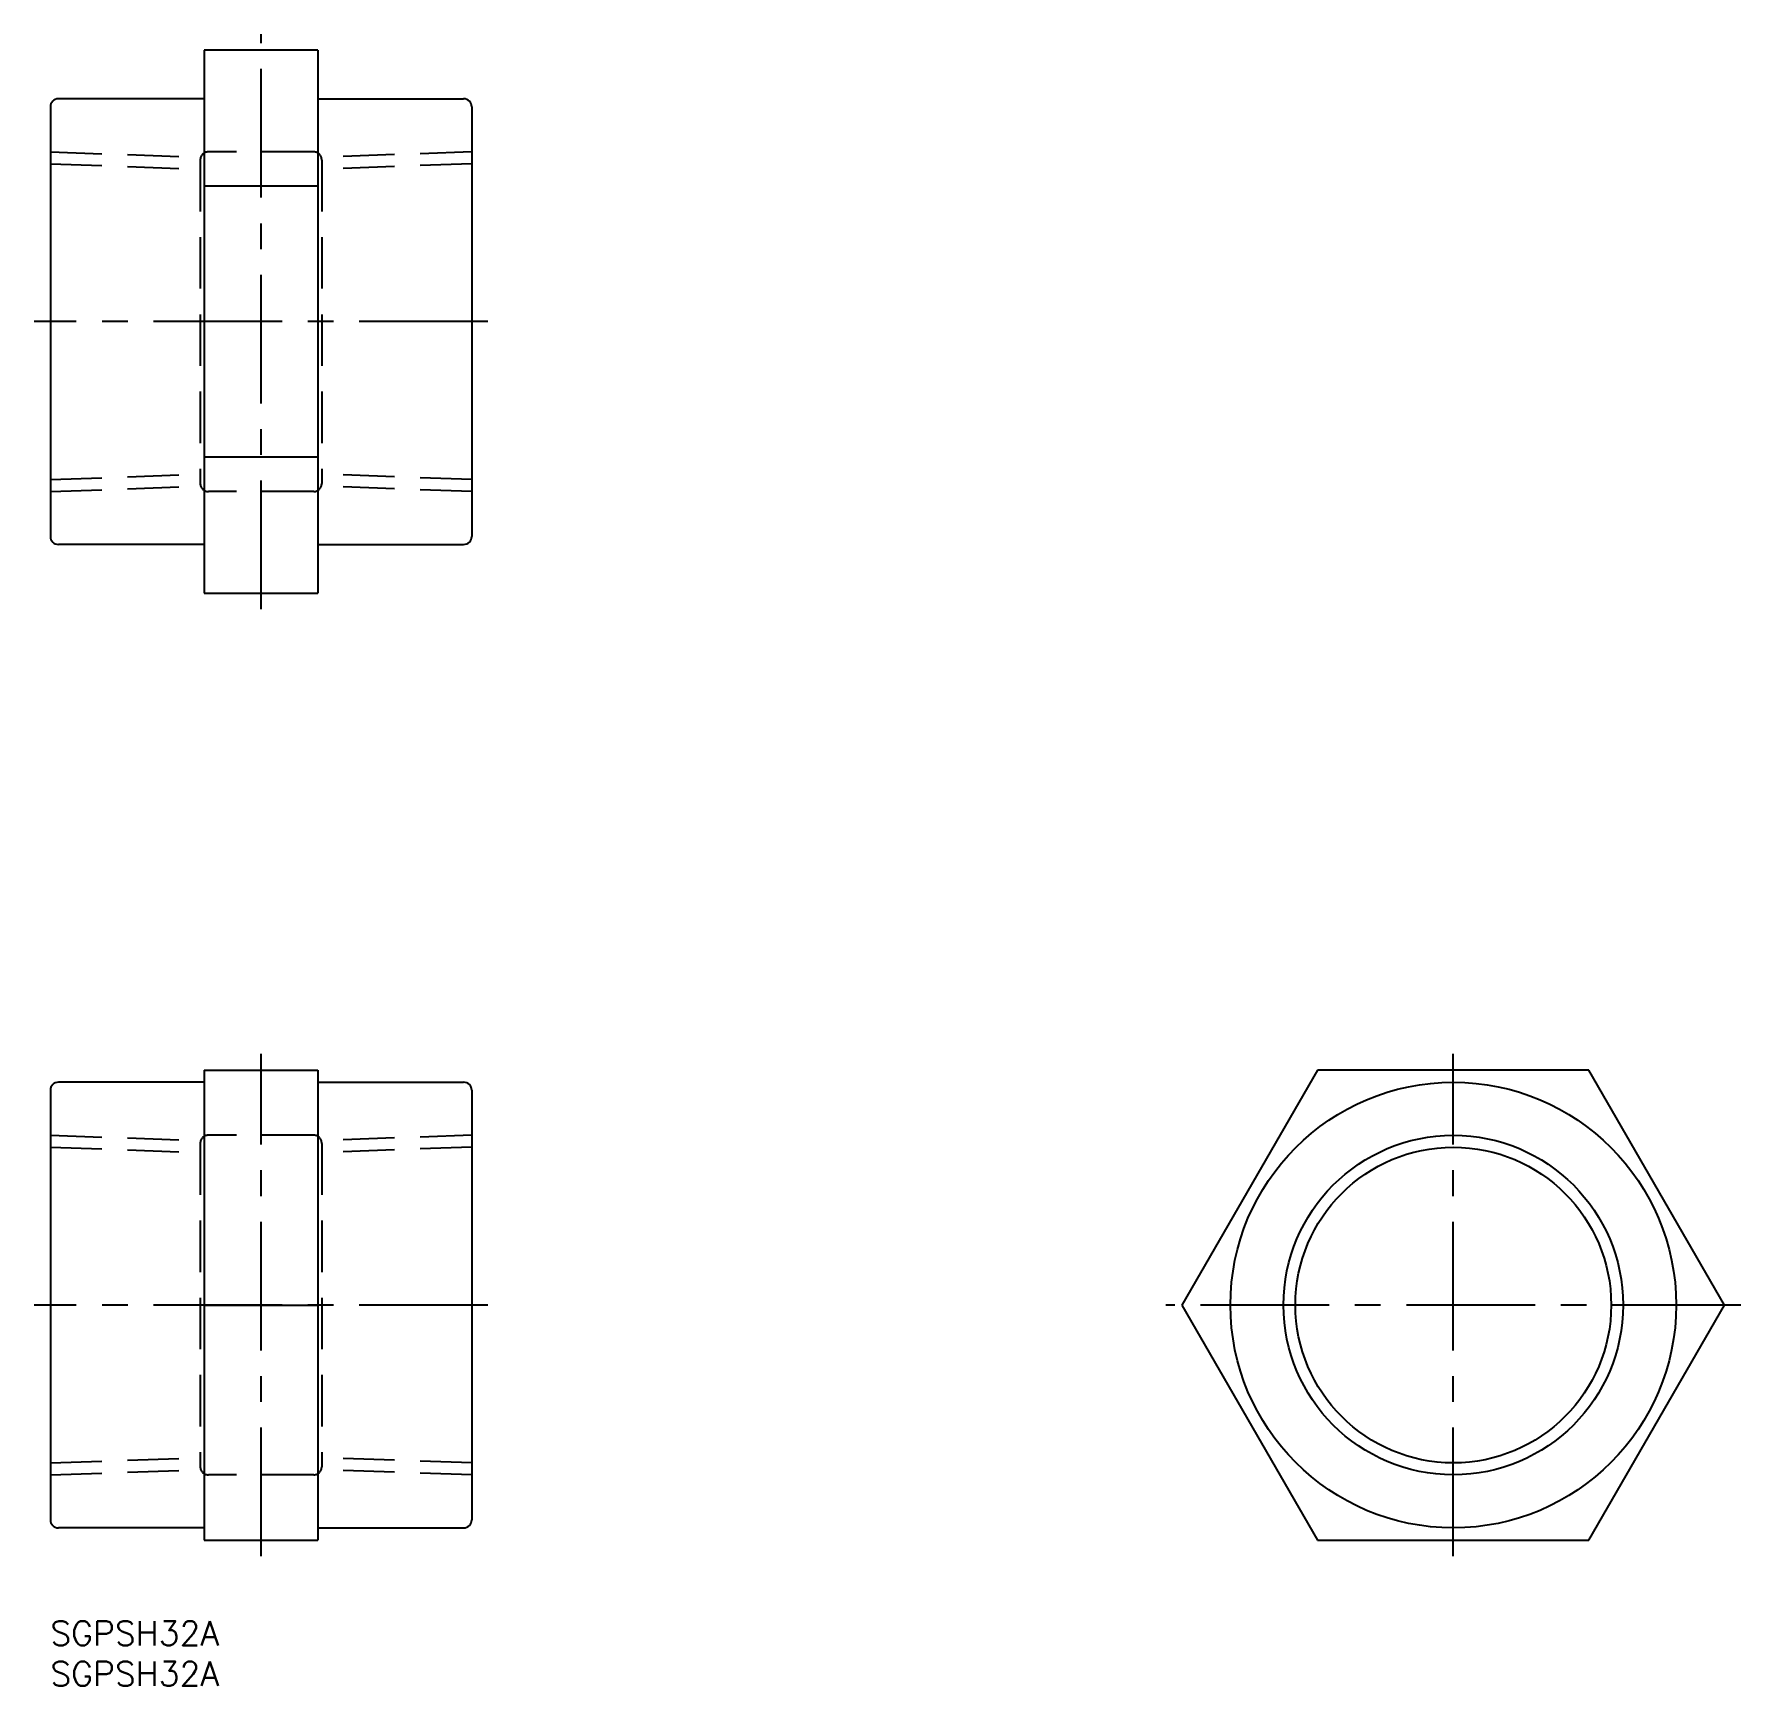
# Model space of a CAD drawing. Extents: x -2 to 209, y -8 to 196.
import ezdxf

# ---------------------------------------------------------------- set-up
doc = ezdxf.new("R2010")
doc.units = 0
doc.header["$LTSCALE"] = 0.5
doc.linetypes.add('CENTER', pattern=[50.8, 31.75, -6.35, 6.35, -6.35])
doc.linetypes.add('DASHED', pattern=[19.05, 12.7, -6.35])
for name, color, linetype in [('MSM_CENTER', 1, 'CENTER'), ('MSM_CONTINUOUS', 7, 'CONTINUOUS'), ('MSM_DASHED', 4, 'DASHED'), ('MSM_NARROW', 5, 'CONTINUOUS'), ('MSM_PART_NUMBER', 7, 'CONTINUOUS')]:
    doc.layers.add(name, color=color, linetype=linetype)
doc.styles.get("Standard").update_dxf_attribs({"font": 'txt.shx', "height": 3, "bigfont": 'bigfont.shx'})

# ---------------------------------------------------------------- blocks, each defined once
blk = doc.blocks.new('*U13')
at = {"layer": 'MSM_PART_NUMBER'}
blk.add_text('SGPSH32A', height=3, dxfattribs=at).set_placement((0, -3))
blk = doc.blocks.new('*U14')
at = {"layer": 'MSM_PART_NUMBER'}
blk.add_text('SGPSH32A', height=3, dxfattribs=at).set_placement((0, -8))

msp = doc.modelspace()

# ---------------------------------------------------------------- linework, layer by layer
at = {"layer": 'MSM_CENTER'}
for p, q in [((26, 124.87), (26, 195.85)), ((54, 160.36), (-2, 160.36)), ((26, 8), (26, 70)), ((173.12, 8), (173.12, 70)), ((54, 39), (-2, 39)), ((208.6, 39), (137.63, 39))]:
    msp.add_line(p, q, dxfattribs=at)
at = {"layer": 'MSM_CONTINUOUS'}
for p, q in [((19, 193.85), (19, 126.87)), ((33, 193.85), (19, 193.85)), ((33, 193.85), (33, 126.87)), ((19, 187.86), (1, 187.86)), ((33, 187.86), (51, 187.86)), ((0, 186.86), (0, 133.86)), ((52, 186.86), (52, 133.86)), ((33, 177.1), (19, 177.1)), ((33, 143.62), (19, 143.62)), ((19, 132.86), (1, 132.86)), ((33, 132.86), (51, 132.86)), ((19, 126.87), (33, 126.87)), ((19, 68), (19, 10)), ((19, 68), (33, 68)), ((33, 68), (33, 10)), ((156.37, 68), (139.63, 39)), ((189.86, 68), (156.37, 68)), ((206.6, 39), (189.86, 68)), ((0, 65.5), (0, 12.5)), ((19, 66.5), (1, 66.5)), ((33, 66.5), (51, 66.5)), ((52, 65.5), (52, 12.5)), ((19, 39), (33, 39)), ((139.63, 39), (156.37, 10)), ((189.86, 10), (206.6, 39)), ((19, 11.5), (1, 11.5)), ((33, 11.5), (51, 11.5)), ((19, 10), (33, 10)), ((156.37, 10), (189.86, 10))]:
    msp.add_line(p, q, dxfattribs=at)
for radius in [27.5, 19.48]:
    msp.add_circle((173.12, 39), radius, dxfattribs=at)
for centre, start, end in [((1, 186.86), 90, 180), ((51, 186.86), 0, 90), ((1, 133.86), 180, 270), ((51, 133.86), 270, 0), ((1, 65.5), 90, 180), ((51, 65.5), 0, 90), ((1, 12.5), 180, 270), ((51, 12.5), 270, 0)]:
    msp.add_arc(centre, 1, start, end, dxfattribs=at)
at = {"layer": 'MSM_DASHED'}
for p, q in [((0, 181.31), (18.56, 180.67)), ((32.5, 181.31), (19.5, 181.31)), ((52, 181.31), (33.44, 180.67)), ((0, 179.84), (18.5, 179.19)), ((18.5, 180.31), (18.5, 140.4)), ((33.5, 180.31), (33.5, 140.4)), ((52, 179.84), (33.5, 179.19)), ((0, 140.88), (18.5, 141.53)), ((52, 140.88), (33.5, 141.53)), ((0, 139.4), (18.56, 140.05)), ((32.5, 139.4), (19.5, 139.4)), ((52, 139.4), (33.44, 140.05)), ((0, 59.95), (18.56, 59.31)), ((32.5, 59.95), (19.5, 59.95)), ((52, 59.95), (33.44, 59.31)), ((0, 58.48), (18.5, 57.83)), ((18.5, 58.95), (18.5, 19.05)), ((33.5, 58.95), (33.5, 19.05)), ((52, 58.48), (33.5, 57.83)), ((0, 19.52), (18.5, 20.17)), ((52, 19.52), (33.5, 20.17)), ((0, 18.05), (18.56, 18.69)), ((32.5, 18.05), (19.5, 18.05)), ((52, 18.05), (33.44, 18.69))]:
    msp.add_line(p, q, dxfattribs=at)
for centre, start, end in [((19.5, 180.31), 90, 180), ((32.5, 180.31), 0, 90), ((19.5, 140.4), 180, 270), ((32.5, 140.4), 270, 0), ((19.5, 58.95), 90, 180), ((32.5, 58.95), 0, 90), ((19.5, 19.05), 180, 270), ((32.5, 19.05), 270, 0)]:
    msp.add_arc(centre, 1, start, end, dxfattribs=at)
at = {"layer": 'MSM_NARROW'}
msp.add_circle((173.12, 39), 20.95, dxfattribs=at)

# ---------------------------------------------------------------- block references
at = {"layer": 'MSM_CONTINUOUS'}
for name in ['*U13', '*U14']:
    msp.add_blockref(name, (0, 0), dxfattribs=at)

doc.saveas('drawing.dxf')
